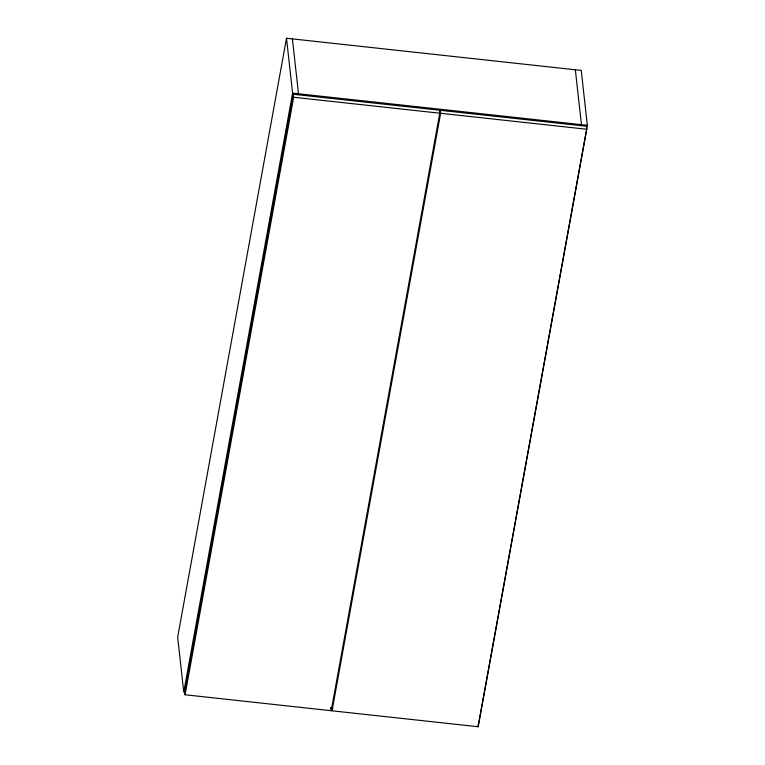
<?xml version="1.0" encoding="UTF-8"?>
<svg xmlns="http://www.w3.org/2000/svg" width="765" height="765" viewBox="0 0 765 765"><rect width="100%" height="100%" fill="white"/><g stroke="black" fill="none" stroke-linecap="round" stroke-linejoin="round"><path stroke-width="1.15" d="M286.502 38.25L177.662 637.178L183.763 692.057L292.603 93.129L286.502 38.25L581.237 70.418L587.338 125.297L478.498 724.226M293.33 94.267L293.664 97.26L439.808 113.21L439.473 110.217L293.33 94.267L184.748 691.77L185.082 694.763L331.216 710.714L440.296 110.303L586.43 126.254L586.765 129.247L478.182 726.75L332.039 710.8L331.704 707.807M185.082 694.763L293.664 97.26M332.039 710.8L440.621 113.297L440.296 110.303M292.603 93.129L587.338 125.297M440.621 113.297L586.765 129.247M330.537 708.074L332.909 708.333M575.337 69.778L581.448 124.657M477.953 724.751L478.182 726.75M292.393 38.891L298.503 93.77M330.891 707.721L331.216 710.714"/></g></svg>
